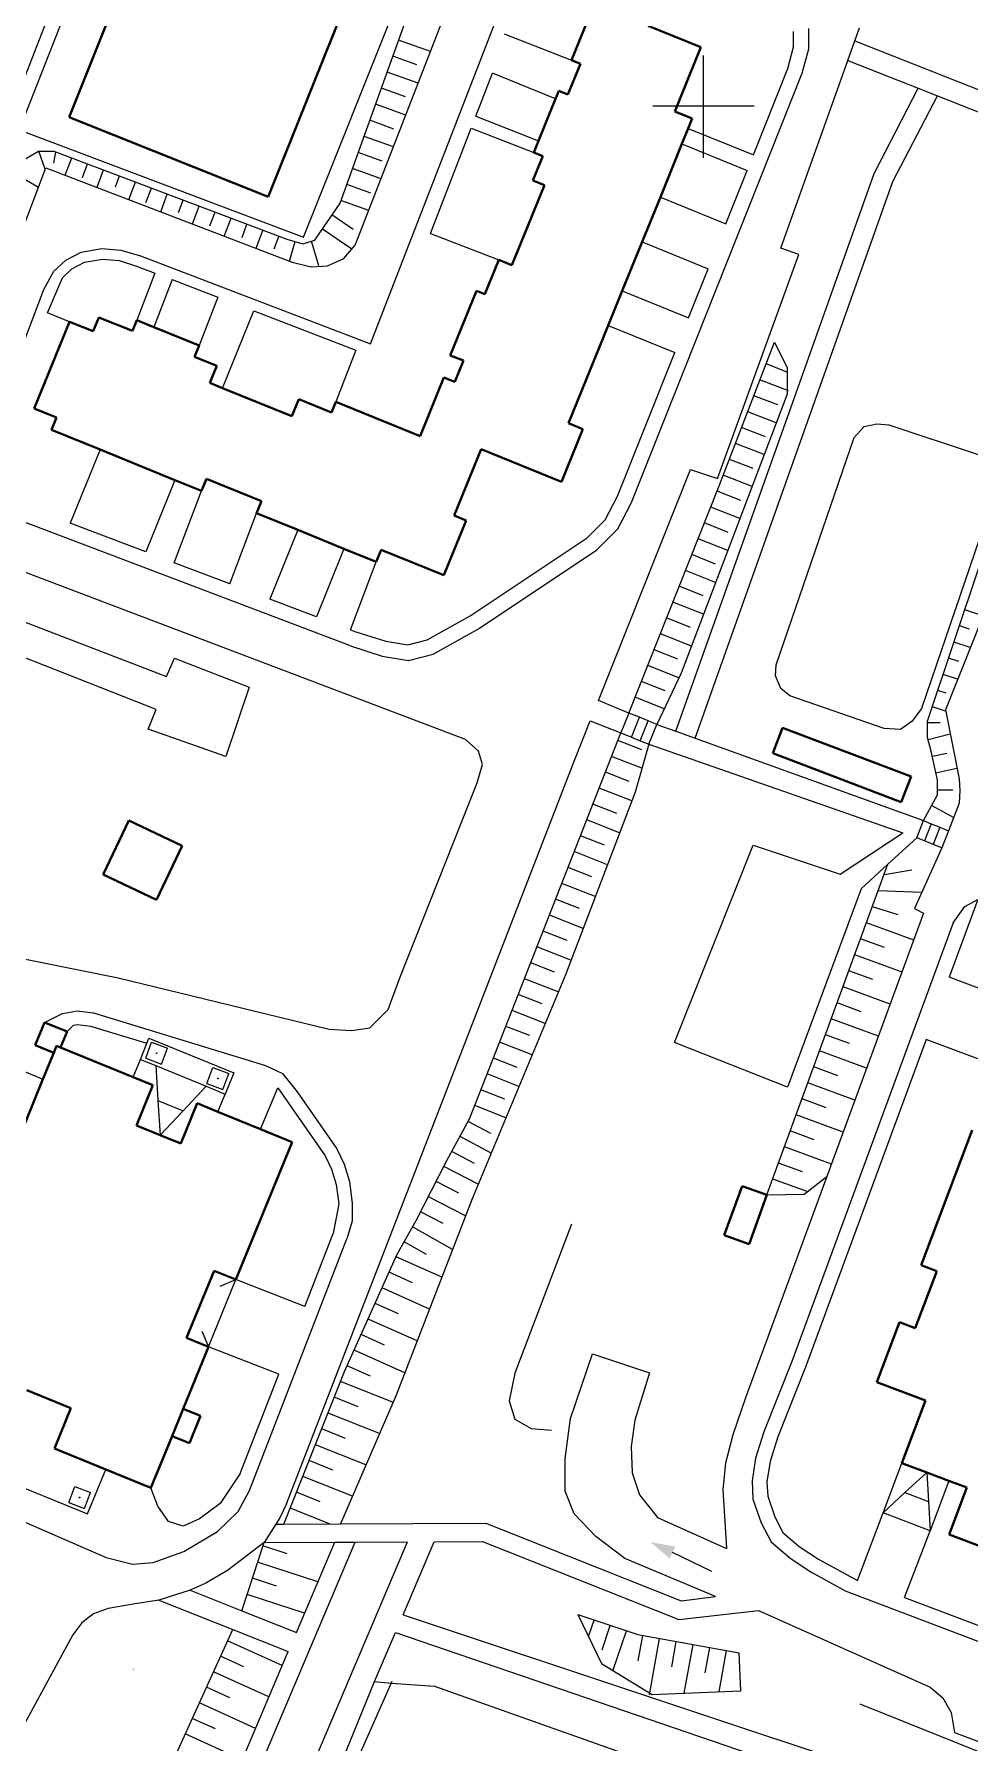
# Model space of a CAD drawing. Extents: x 1000 to 4000, y -5000 to -1000.
# Drawn here: x 1521.5 to 1631.3, y -3991.9 to -3791.5 of the extents above; entities that cross this region are included whole.
import ezdxf

# ---------------------------------------------------------------- set-up
doc = ezdxf.new("R2010")
doc.units = 0
doc.header["$MEASUREMENT"] = 0
for name, color, linetype in [('1', 7, 'CONTINUOUS'), ('11', 7, 'CONTINUOUS'), ('24', 7, 'CONTINUOUS'), ('25', 7, 'CONTINUOUS'), ('37', 7, 'CONTINUOUS'), ('6', 7, 'CONTINUOUS'), ('7', 7, 'CONTINUOUS'), ('СЛОЙ_41', 7, 'CONTINUOUS')]:
    doc.layers.add(name, color=color, linetype=linetype)

msp = doc.modelspace()

# ---------------------------------------------------------------- linework, layer by layer
at = {"layer": '1', "color": 253, "linetype": 'Continuous', "lineweight": 0}
for p, q in [((1600, -3806.06), (1600, -3794.02)), ((1605.96, -3800), (1594.04, -3800))]:
    msp.add_line(p, q, dxfattribs=at)
at = {"layer": '11', "color": 253, "linetype": 'Continuous', "lineweight": 0}
for p, q in [((1505.95, -3833.47), (1525.95, -3782.22)), ((1617.69, -3838.85), (1618.87, -3837.57)), ((1618.87, -3837.57), (1620.35, -3837.25)), ((1620.35, -3837.25), (1621.74, -3837.36)), ((1621.74, -3837.36), (1632.37, -3840.88)), ((1608.55, -3865.52), (1617.69, -3838.85)), ((1634.61, -3844.18), (1625.57, -3870.64)), ((1608.44, -3866.8), (1608.55, -3865.52)), ((1609.08, -3868.29), (1608.44, -3866.8)), ((1610.14, -3869.15), (1609.08, -3868.29)), ((1621.2, -3872.99), (1610.14, -3869.15)), ((1625.57, -3870.64), (1624.5, -3872.13)), ((1623.12, -3873.09), (1621.2, -3872.99)), ((1624.5, -3872.13), (1623.12, -3873.09)), ((1584.41, -3953.89), (1586.96, -3946.32)), ((1586.96, -3946.32), (1593.65, -3948.56)), ((1593.65, -3948.56), (1591.95, -3954.1)), ((1583.77, -3958.58), (1584.41, -3953.89)), ((1591.95, -3954.1), (1591.53, -3957.2)), ((1591.53, -3957.2), (1591.63, -3960.29)), ((1583.77, -3962.42), (1583.77, -3958.58)), ((1591.63, -3960.29), (1592.48, -3962.85)), ((1584.83, -3965.09), (1583.77, -3962.42)), ((1592.48, -3962.85), (1594.61, -3965.51)), ((1587.38, -3967.75), (1584.83, -3965.09)), ((1594.61, -3965.51), (1602.69, -3969.14)), ((1590.79, -3970.31), (1587.38, -3967.75)), ((1601, -3971.86), (1596.37, -3969.64)), ((1601.41, -3974.79), (1590.79, -3970.31)), ((1555.17, -4000), (1561.41, -3984.77)), ((1561.41, -3984.77), (1563.39, -3984.93)), ((1563.39, -3984.93), (1568.42, -3985.31)), ((1568.42, -3985.31), (1610, -4000))]:
    msp.add_line(p, q, dxfattribs=at)
msp.add_solid([(1593.79, -3968.4), (1596.03, -3970.34), (1596.71, -3968.93)], dxfattribs=at)
at = {"layer": '24', "color": 253, "linetype": 'Continuous', "lineweight": 0}
for p, q in [((1553.08, -3815.35), (1571.57, -3768.99)), ((1559.14, -3816.28), (1577.62, -3768.67)), ((1527.36, -3783.16), (1519.71, -3802.77)), ((1560.92, -3827.86), (1578.4, -3782.82)), ((1576.61, -3791.51), (1584.53, -3794.58)), ((1610.56, -3793.01), (1610.56, -3791.24)), ((1612.35, -3793.24), (1612.35, -3790.89)), ((1617.77, -3792.32), (1618.32, -3790.79)), ((1609.9, -3795.56), (1610.56, -3793.01)), ((1611.6, -3796.12), (1612.35, -3793.24)), ((1616.95, -3794.62), (1617.77, -3792.32)), ((1617.77, -3792.32), (1658.86, -3808.51)), ((1605.87, -3805.69), (1609.9, -3795.56)), ((1609.09, -3816.64), (1616.95, -3794.62)), ((1616.95, -3794.62), (1625.21, -3797.88)), ((1573.3, -3801.17), (1575.26, -3796.12)), ((1582.64, -3799.13), (1575.26, -3796.12)), ((1591.54, -3846.46), (1611.6, -3796.12)), ((1620.02, -3807.87), (1625.21, -3797.88)), ((1622.23, -3808.83), (1627.46, -3798.76)), ((1625.21, -3797.88), (1627.46, -3798.76)), ((1627.46, -3798.76), (1650.8, -3807.96)), ((1573.3, -3801.17), (1580.65, -3804.03)), ((1519.71, -3802.77), (1553.08, -3815.35)), ((1567.96, -3814.91), (1572.75, -3802.57)), ((1572.75, -3802.57), (1580.08, -3805.41)), ((1598.22, -3802.59), (1605.87, -3805.69)), ((1597.48, -3804.4), (1605.14, -3807.51)), ((1510.09, -3840.8), (1522.83, -3807.2)), ((1522.83, -3807.2), (1551.74, -3818.28)), ((1602.64, -3813.77), (1605.14, -3807.51)), ((1596.76, -3873.3), (1620.02, -3807.87)), ((1599.02, -3874.11), (1622.23, -3808.83)), ((1594.95, -3810.64), (1602.64, -3813.77)), ((1567.96, -3814.91), (1575.98, -3818.02)), ((1525.16, -3818.06), (1526.97, -3817.1)), ((1526.97, -3817.1), (1529.41, -3816.67)), ((1529.41, -3816.67), (1531.64, -3816.89)), ((1531.64, -3816.89), (1533.94, -3817.52)), ((1533.94, -3817.52), (1560.92, -3827.86)), ((1557.8, -3817.85), (1559.14, -3816.28)), ((1592.81, -3815.91), (1600.54, -3819.05)), ((1601.66, -3843.67), (1611.21, -3817.39)), ((1611.21, -3817.39), (1609.09, -3816.64)), ((1522.6, -3821.47), (1523.78, -3819.34)), ((1523.78, -3819.34), (1525.16, -3818.06)), ((1524.76, -3820.1), (1525.88, -3819.07)), ((1525.88, -3819.07), (1527.37, -3818.27)), ((1527.37, -3818.27), (1529.46, -3817.91)), ((1529.46, -3817.91), (1531.42, -3818.1)), ((1531.42, -3818.1), (1533.48, -3818.73)), ((1533.48, -3818.73), (1535.62, -3819.55)), ((1535.62, -3819.55), (1533.5, -3825.09)), ((1551.74, -3818.28), (1553.97, -3818.81)), ((1553.97, -3818.81), (1555.88, -3818.7)), ((1555.88, -3818.7), (1557.8, -3817.85)), ((1598.24, -3824.82), (1600.54, -3819.05)), ((1516.74, -3836.91), (1522.6, -3821.47)), ((1523.01, -3824.24), (1524.76, -3820.1)), ((1537.63, -3820.32), (1535.49, -3825.9)), ((1537.63, -3820.32), (1542.99, -3822.38)), ((1590.47, -3821.66), (1598.24, -3824.82)), ((1542.99, -3822.38), (1540.81, -3828.06)), ((1525.62, -3825.26), (1523.01, -3824.24)), ((1543.56, -3833.04), (1547.23, -3824)), ((1547.23, -3824), (1559.19, -3828.59)), ((1588.82, -3825.71), (1596.62, -3828.88)), ((1559.19, -3828.59), (1556.86, -3834.66)), ((1589.91, -3845.72), (1596.62, -3828.88)), ((1641.57, -3837.83), (1628.39, -3870.78)), ((1529.2, -3840.27), (1525.69, -3848.9)), ((1537.98, -3843.83), (1534.56, -3852.26)), ((1587.68, -3869.68), (1598.48, -3842.6)), ((1598.48, -3842.6), (1601.66, -3843.67)), ((1537.89, -3853.53), (1541.1, -3845.1)), ((1588.48, -3848.49), (1589.91, -3845.72)), ((1544.41, -3856.01), (1547.56, -3847.72)), ((1589.94, -3849.55), (1591.54, -3846.46)), ((1558.58, -3863.29), (1520.31, -3848.76)), ((1534.56, -3852.26), (1525.69, -3848.9)), ((1552.41, -3849.69), (1549.12, -3857.8)), ((1586.36, -3850.62), (1588.48, -3848.49)), ((1587.5, -3852.01), (1589.94, -3849.55)), ((1572.06, -3874.27), (1511.79, -3851.38)), ((1572.64, -3859.76), (1586.36, -3850.62)), ((1544.41, -3856.01), (1537.89, -3853.53)), ((1557.81, -3851.89), (1554.57, -3859.86)), ((1558.57, -3861.39), (1561.6, -3853.42)), ((1573.58, -3861.28), (1587.5, -3852.01)), ((1510.55, -3856.72), (1537, -3866.88)), ((1554.57, -3859.86), (1549.12, -3857.8)), ((1567.59, -3862.59), (1572.64, -3859.76)), ((1558.57, -3861.39), (1559.21, -3861.63)), ((1559.21, -3861.63), (1562.74, -3862.74)), ((1568.26, -3864.26), (1573.58, -3861.28)), ((1558.58, -3863.29), (1562.31, -3864.48)), ((1562.74, -3862.74), (1565.32, -3863.18)), ((1565.32, -3863.18), (1567.59, -3862.59)), ((1535.77, -3870.73), (1520.08, -3864.57)), ((1537, -3866.88), (1537.93, -3864.73)), ((1537.93, -3864.73), (1546.69, -3868.11)), ((1562.31, -3864.48), (1565.39, -3865.01)), ((1565.39, -3865.01), (1568.26, -3864.26)), ((1546.69, -3868.11), (1543.93, -3876.27)), ((1591.25, -3871.16), (1587.68, -3869.68)), ((1534.85, -3873.04), (1535.77, -3870.73)), ((1628.39, -3870.78), (1629.99, -3878.88)), ((1543.93, -3876.27), (1534.85, -3873.04)), ((1584.9, -3876.63), (1586.72, -3872.08)), ((1586.72, -3872.08), (1590.3, -3873.5)), ((1594.53, -3872.49), (1596.76, -3873.3)), ((1596.76, -3873.3), (1599.02, -3874.11)), ((1573.6, -3875.65), (1572.06, -3874.27)), ((1574.06, -3877.19), (1573.6, -3875.65)), ((1593.58, -3874.83), (1623.39, -3885.23)), ((1599.02, -3874.11), (1625.83, -3883.78)), ((1551.07, -3963.92), (1584.9, -3876.63)), ((1573.44, -3879.34), (1574.06, -3877.19)), ((1564.38, -3902.23), (1573.44, -3879.34)), ((1629.99, -3878.88), (1630.09, -3880.24)), ((1629.99, -3881.74), (1628.77, -3884.96)), ((1630.09, -3880.24), (1629.99, -3881.74)), ((1616.05, -3890.08), (1623.39, -3885.23)), ((1625.02, -3885.8), (1621.64, -3888.9)), ((1596.59, -3909.81), (1605.84, -3886.66)), ((1605.84, -3886.66), (1616.05, -3890.08)), ((1627.96, -3886.98), (1624.78, -3894.1)), ((1621.64, -3888.9), (1618.5, -3891.78)), ((1618.5, -3891.78), (1609.88, -3915.04)), ((1632.18, -3893.02), (1628.82, -3902.14)), ((1629.32, -3895.75), (1630.66, -3893.87)), ((1630.66, -3893.87), (1632.18, -3893.02)), ((1629.32, -3895.75), (1610.37, -3947.22)), ((1625.84, -3894.63), (1614.47, -3925.53)), ((1624.78, -3894.1), (1625.84, -3894.63)), ((1511.52, -3898.22), (1531.31, -3902.23)), ((1531.31, -3902.23), (1556.08, -3908.23)), ((1563, -3905.92), (1564.38, -3902.23)), ((1637.13, -3905.28), (1628.82, -3902.14)), ((1560.85, -3908.08), (1563, -3905.92)), ((1522.67, -3907.44), (1524.79, -3906.41)), ((1524.79, -3906.41), (1526.49, -3906.09)), ((1525.32, -3908.53), (1526.07, -3907.79)), ((1526.07, -3907.79), (1526.55, -3907.7)), ((1526.49, -3906.09), (1528.4, -3906.31)), ((1526.55, -3907.7), (1528.08, -3907.87)), ((1528.08, -3907.87), (1534.69, -3909.89)), ((1528.4, -3906.31), (1548.59, -3912.49)), ((1556.08, -3908.23), (1558.69, -3908.39)), ((1558.69, -3908.39), (1560.85, -3908.08)), ((1609.88, -3915.04), (1596.59, -3909.81)), ((1626.13, -3909.44), (1611.99, -3947.87)), ((1634.38, -3912.55), (1626.13, -3909.44)), ((1520.06, -3913.1), (1522.48, -3914.1)), ((1548.59, -3912.49), (1550.61, -3913.45)), ((1550.61, -3913.45), (1552.31, -3915.58)), ((1548, -3919.96), (1550.04, -3915.11)), ((1550.04, -3915.11), (1555.6, -3923.08)), ((1552.31, -3915.58), (1556.98, -3922.28)), ((1555.6, -3923.08), (1556.35, -3924.67)), ((1556.98, -3922.28), (1557.83, -3924.09)), ((1556.35, -3924.67), (1556.91, -3926.45)), ((1557.83, -3924.09), (1558.47, -3926.11)), ((1614.47, -3925.53), (1604.92, -3951.47)), ((1556.91, -3926.45), (1557.19, -3928.71)), ((1558.47, -3926.11), (1558.79, -3928.67)), ((1557.19, -3928.71), (1556.55, -3932.2)), ((1558.79, -3928.67), (1558.79, -3930.75)), ((1558.79, -3930.75), (1558.15, -3932.82)), ((1546.71, -3962.34), (1558.15, -3932.82)), ((1553.23, -3940.76), (1556.55, -3932.2)), ((1553.23, -3940.76), (1545.13, -3937.62)), ((1550.15, -3948.7), (1541.91, -3945.51)), ((1610.37, -3947.22), (1607.08, -3955.47)), ((1611.99, -3947.87), (1608.73, -3956.05)), ((1545.64, -3960.36), (1550.15, -3948.7)), ((1604.92, -3951.47), (1603.43, -3955.84)), ((1603.43, -3955.84), (1602.58, -3959.14)), ((1607.08, -3955.47), (1606.12, -3958.56)), ((1608.73, -3956.05), (1607.83, -3958.96)), ((1500.09, -3957.25), (1529.92, -3970.21)), ((1602.58, -3959.14), (1602.27, -3962.24)), ((1606.12, -3958.56), (1605.7, -3961.23)), ((1607.83, -3958.96), (1607.45, -3961.32)), ((1535.95, -3964.19), (1535.16, -3962.05)), ((1545.64, -3960.36), (1543.28, -3963.87)), ((1605.7, -3961.23), (1605.8, -3963.36)), ((1607.45, -3961.32), (1607.54, -3963.03)), ((1543.28, -3963.87), (1540.84, -3965.68)), ((1545.41, -3964.83), (1546.71, -3962.34)), ((1551.07, -3963.92), (1550.29, -3965.55)), ((1602.27, -3962.24), (1602.69, -3969.14)), ((1605.8, -3963.36), (1606.76, -3966.14)), ((1607.54, -3963.03), (1608.37, -3965.44)), ((1537.23, -3966), (1535.95, -3964.19)), ((1538.93, -3966.53), (1537.23, -3966)), ((1540.84, -3965.68), (1538.93, -3966.53)), ((1542.96, -3967.17), (1545.41, -3964.83)), ((1550.29, -3965.55), (1549.82, -3966.28)), ((1608.37, -3965.44), (1609.32, -3967.27)), ((1618.06, -3972.91), (1621.07, -3964.98)), ((1539.03, -3969.51), (1542.96, -3967.17)), ((1549.82, -3966.28), (1548.43, -3968.44)), ((1549.82, -3966.28), (1550.76, -3966.28)), ((1550.76, -3966.28), (1557.39, -3966.25)), ((1557.39, -3966.25), (1574.46, -3966.18)), ((1574.46, -3966.18), (1597.4, -3975.3)), ((1606.76, -3966.14), (1607.93, -3968.38)), ((1609.32, -3967.27), (1611.22, -3968.9)), ((1623.61, -3974.9), (1626.59, -3967.07)), ((1535.42, -3970.79), (1539.03, -3969.51)), ((1548.43, -3968.44), (1544.14, -3971.73)), ((1545.72, -4000), (1559.14, -3968.4)), ((1548.43, -3968.44), (1556.72, -3968.41)), ((1551.83, -4000), (1565.26, -3968.37)), ((1552.23, -3978.99), (1556.72, -3968.41)), ((1556.72, -3968.41), (1559.14, -3968.4)), ((1559.14, -3968.4), (1565.26, -3968.37)), ((1564.74, -3976.93), (1568.38, -3968.36)), ((1568.38, -3968.36), (1574.05, -3968.34)), ((1574.05, -3968.34), (1597.1, -3977.5)), ((1607.93, -3968.38), (1610.16, -3970.3)), ((1611.22, -3968.9), (1613.51, -3970.4)), ((1529.92, -3970.21), (1532.98, -3971.01)), ((1532.98, -3971.01), (1535.42, -3970.79)), ((1544.14, -3971.73), (1541.59, -3973.22)), ((1610.16, -3970.3), (1612.61, -3971.9)), ((1612.61, -3971.9), (1616.61, -3974.11)), ((1613.51, -3970.4), (1618.06, -3972.91)), ((1539.77, -3974.05), (1536.07, -3975.2)), ((1541.59, -3973.22), (1539.77, -3974.05)), ((1539.77, -3974.05), (1545.82, -3976.45)), ((1533.09, -3975.67), (1530.12, -3976.21)), ((1536.07, -3975.2), (1533.09, -3975.67)), ((1536.07, -3975.2), (1544.75, -3978.64)), ((1597.4, -3975.3), (1601.41, -3974.79)), ((1616.61, -3974.11), (1661.29, -3991.08)), ((1623.61, -3974.9), (1661.87, -3989.43)), ((1527.05, -3977.88), (1525.99, -3979.27)), ((1528.43, -3976.82), (1527.05, -3977.88)), ((1530.12, -3976.21), (1528.43, -3976.82)), ((1545.82, -3976.45), (1552.23, -3978.99)), ((1564.74, -3976.93), (1634.15, -4000)), ((1597.1, -3977.5), (1606.46, -3976.44)), ((1606.46, -3976.44), (1626.6, -3985.4)), ((1525.99, -3979.27), (1518.13, -3993.76)), ((1544.75, -3978.64), (1551.28, -3981.23)), ((1561.41, -3984.77), (1563.86, -3979.01)), ((1563.86, -3979.01), (1625.35, -4000)), ((1543.31, -4000), (1551.28, -3981.23)), ((1626.6, -3985.4), (1628.09, -3986.68)), ((1628.09, -3986.68), (1629.05, -3988.39)), ((1629.05, -3988.39), (1629.47, -3990.73)), ((1629.47, -3990.73), (1654.09, -4000))]:
    msp.add_line(p, q, dxfattribs=at)
at = {"layer": '25', "color": 253, "linetype": 'Continuous', "lineweight": 0}
for p, q in [((1591.25, -3871.16), (1590.3, -3873.5)), ((1592.49, -3871.66), (1591.25, -3871.16)), ((1591.54, -3874), (1592.49, -3871.66)), ((1593.51, -3872.08), (1592.49, -3871.66)), ((1590.3, -3873.5), (1591.54, -3874)), ((1592.56, -3874.41), (1593.51, -3872.08)), ((1594.53, -3872.49), (1593.51, -3872.08)), ((1593.58, -3874.83), (1594.53, -3872.49)), ((1591.54, -3874), (1592.56, -3874.41)), ((1592.56, -3874.41), (1593.58, -3874.83)), ((1625.02, -3885.8), (1625.83, -3883.78)), ((1625.83, -3883.78), (1626.73, -3884.14)), ((1625.92, -3886.16), (1625.02, -3885.8)), ((1626.73, -3884.14), (1625.92, -3886.16)), ((1626.73, -3884.14), (1627.75, -3884.55)), ((1627.75, -3884.55), (1626.94, -3886.57)), ((1627.75, -3884.55), (1628.77, -3884.96)), ((1628.77, -3884.96), (1627.96, -3886.98)), ((1626.94, -3886.57), (1625.92, -3886.16)), ((1627.96, -3886.98), (1626.94, -3886.57))]:
    msp.add_line(p, q, dxfattribs=at)
at = {"layer": '37', "color": 253, "linetype": 'Continuous', "lineweight": 0}
for p, q in [((1557.36, -3811.34), (1565.72, -3788.06)), ((1567.96, -3793.57), (1564.23, -3792.23)), ((1566.37, -3795.13), (1563.55, -3794.12)), ((1566.51, -3797.3), (1562.87, -3796)), ((1565.02, -3798.89), (1562.2, -3797.88)), ((1563.67, -3802.66), (1560.84, -3801.64)), ((1565.06, -3801.03), (1561.52, -3799.76)), ((1563.61, -3804.76), (1560.17, -3803.53)), ((1520.27, -3806.22), (1521.97, -3805.26)), ((1521.97, -3805.26), (1523.78, -3805.26)), ((1522.76, -3807.39), (1522, -3805.26)), ((1523.77, -3806.66), (1523.98, -3805.34)), ((1523.78, -3805.26), (1551.09, -3815.6)), ((1562.31, -3806.42), (1559.49, -3805.41)), ((1525.09, -3808.06), (1525.86, -3806.05)), ((1527.13, -3808.33), (1527.73, -3806.76)), ((1528.83, -3809.49), (1529.6, -3807.46)), ((1562.17, -3808.49), (1558.81, -3807.29)), ((1521.95, -3809.51), (1519.16, -3807.89)), ((1530.99, -3809.43), (1531.47, -3808.17)), ((1532.56, -3810.93), (1533.34, -3808.88)), ((1534.57, -3811.27), (1535.21, -3809.59)), ((1560.96, -3810.19), (1558.14, -3809.17)), ((1536.3, -3812.36), (1537.08, -3810.3)), ((1538.39, -3812.47), (1538.95, -3811.01)), ((1540.03, -3813.79), (1540.82, -3811.71)), ((1554.38, -3815.71), (1557.36, -3811.34)), ((1560.72, -3812.22), (1557.46, -3811.05)), ((1542.08, -3814.03), (1542.69, -3812.42)), ((1543.77, -3815.22), (1544.56, -3813.13)), ((1558.88, -3814.43), (1556.4, -3812.74)), ((1545.85, -3815.37), (1546.43, -3813.84)), ((1547.5, -3816.65), (1548.3, -3814.55)), ((1549.62, -3816.7), (1550.17, -3815.25)), ((1551.09, -3815.6), (1553, -3816.13)), ((1553, -3816.13), (1554.38, -3815.71)), ((1558.74, -3816.75), (1555.28, -3814.39)), ((1551.43, -3818.16), (1552.07, -3815.87)), ((1554.88, -3818.7), (1553.99, -3815.83)), ((1601.85, -3844.5), (1608.33, -3827.67)), ((1608.33, -3827.67), (1609.82, -3830.66)), ((1626.29, -3872.12), (1640.75, -3828.85)), ((1609.82, -3831.17), (1607.35, -3830.22)), ((1609.82, -3830.66), (1609.82, -3833.75)), ((1609.82, -3833.75), (1597.38, -3866.48)), ((1609.97, -3833.37), (1606.63, -3832.08)), ((1608.55, -3837.11), (1605.2, -3835.82)), ((1608.71, -3835.03), (1605.91, -3833.95)), ((1607.28, -3838.76), (1604.48, -3837.68)), ((1607.13, -3840.85), (1603.76, -3839.55)), ((1605.84, -3842.49), (1603.04, -3841.41)), ((1605.71, -3844.58), (1602.32, -3843.28)), ((1591.25, -3871.16), (1601.85, -3844.5)), ((1604.38, -3846.25), (1601.6, -3845.14)), ((1604.27, -3848.36), (1600.86, -3847)), ((1602.9, -3849.97), (1600.12, -3848.86)), ((1602.85, -3852.1), (1599.38, -3850.72)), ((1601.43, -3853.69), (1598.64, -3852.58)), ((1601.43, -3855.84), (1597.9, -3854.44)), ((1599.95, -3857.4), (1597.16, -3856.29)), ((1600.01, -3859.58), (1596.42, -3858.15)), ((1632.8, -3859.76), (1630.66, -3859.04)), ((1598.59, -3863.32), (1594.94, -3861.87)), ((1598.47, -3861.12), (1595.68, -3860.01)), ((1631.22, -3861.34), (1630.03, -3860.94)), ((1596.99, -3864.84), (1594.2, -3863.73)), ((1631.31, -3863.48), (1629.39, -3862.84)), ((1597.12, -3867.04), (1593.46, -3865.59)), ((1629.96, -3865.13), (1628.76, -3864.73)), ((1595.51, -3868.55), (1592.73, -3867.45)), ((1597.38, -3866.48), (1594.53, -3872.49)), ((1629.83, -3867.2), (1628.13, -3866.63)), ((1595.4, -3870.66), (1591.99, -3869.3)), ((1628.47, -3868.85), (1627.49, -3868.53)), ((1628.42, -3870.94), (1626.86, -3870.42)), ((1574.15, -3914.69), (1590.3, -3873.5)), ((1626.29, -3874.04), (1626.29, -3872.12)), ((1627.78, -3872.33), (1626.29, -3872.33)), ((1628.95, -3873.63), (1626.37, -3874.32)), ((1592.75, -3875.48), (1589.95, -3874.39)), ((1593.58, -3874.83), (1591.98, -3880.43)), ((1626.72, -3875.64), (1626.29, -3874.04)), ((1627.46, -3879.05), (1626.72, -3875.64)), ((1628.55, -3875.89), (1626.85, -3876.26)), ((1592.78, -3877.64), (1589.22, -3876.25)), ((1629.75, -3877.68), (1627.28, -3878.21)), ((1591.29, -3879.21), (1588.49, -3878.11)), ((1627.46, -3880.76), (1627.46, -3879.05)), ((1591.98, -3880.43), (1583.79, -3901.88)), ((1589.83, -3882.93), (1587.03, -3881.84)), ((1591.58, -3881.47), (1587.76, -3879.97)), ((1625.83, -3883.78), (1627.46, -3880.76)), ((1629.27, -3880.19), (1627.46, -3880.19)), ((1590.15, -3885.21), (1586.3, -3883.7)), ((1629.36, -3883.41), (1626.78, -3882.02)), ((1588.37, -3886.66), (1585.57, -3885.56)), ((1588.73, -3888.95), (1584.84, -3887.42)), ((1586.91, -3890.38), (1584.11, -3889.28)), ((1607.44, -3927.69), (1621.64, -3888.9)), ((1624.45, -3889.61), (1621.19, -3890.13)), ((1587.3, -3892.68), (1583.38, -3891.15)), ((1585.45, -3894.1), (1582.65, -3893.01)), ((1622.86, -3894.84), (1619.82, -3893.89)), ((1625.62, -3892.21), (1620.51, -3892.01)), ((1585.88, -3896.42), (1581.92, -3894.87)), ((1624.68, -3897.8), (1619.13, -3895.77)), ((1583.99, -3897.83), (1581.19, -3896.73)), ((1621.26, -3898.68), (1618.44, -3897.64)), ((1584.45, -3900.16), (1580.46, -3898.59)), ((1623.3, -3901.55), (1617.76, -3899.52)), ((1583.79, -3901.88), (1572.85, -3928.14)), ((1582.53, -3901.55), (1579.73, -3900.46)), ((1619.88, -3902.43), (1617.07, -3901.4)), ((1582.96, -3903.87), (1579, -3902.32)), ((1621.91, -3905.3), (1616.38, -3903.28)), ((1581.07, -3905.28), (1578.27, -3904.18)), ((1618.51, -3906.19), (1615.69, -3905.16)), ((1579.61, -3909), (1576.81, -3907.91)), ((1581.42, -3907.57), (1577.54, -3906.04)), ((1620.53, -3909.06), (1615, -3907.03)), ((1579.88, -3911.26), (1576.08, -3909.77)), ((1617.13, -3909.94), (1614.32, -3908.91)), ((1578.15, -3912.72), (1575.35, -3911.63)), ((1619.15, -3912.81), (1613.63, -3910.79)), ((1578.35, -3914.95), (1574.62, -3913.49)), ((1615.76, -3913.7), (1612.94, -3912.67)), ((1572.56, -3918.75), (1574.15, -3914.69)), ((1576.68, -3916.45), (1573.89, -3915.35)), ((1617.77, -3916.57), (1612.25, -3914.55)), ((1576.81, -3918.65), (1573.16, -3917.21)), ((1614.38, -3917.46), (1611.57, -3916.43)), ((1569.9, -3923.65), (1572.56, -3918.75)), ((1575.03, -3920.49), (1572.39, -3919.06)), ((1616.39, -3920.32), (1610.88, -3918.3)), ((1575.08, -3922.79), (1571.43, -3920.82)), ((1613.01, -3921.21), (1610.19, -3920.18)), ((1566.28, -3930.69), (1569.9, -3923.65)), ((1573.12, -3924), (1570.48, -3922.57)), ((1611.63, -3924.97), (1608.81, -3923.94)), ((1615.01, -3924.07), (1609.5, -3922.06)), ((1573.57, -3926.41), (1569.55, -3924.34)), ((1612.17, -3927.3), (1608.13, -3925.82)), ((1611.8, -3927.59), (1614.47, -3925.53)), ((1572.08, -3930.14), (1567.72, -3927.9)), ((1571.3, -3927.49), (1568.63, -3926.12)), ((1607.44, -3927.69), (1611.8, -3927.59)), ((1572.85, -3928.14), (1563.94, -3951.17)), ((1569.47, -3931.05), (1566.8, -3929.68)), ((1564.05, -3934.64), (1566.28, -3930.69)), ((1570.55, -3934.09), (1565.86, -3931.44)), ((1584.53, -3931.11), (1577.86, -3948.59)), ((1567.48, -3934.66), (1564.87, -3933.18)), ((1557.88, -3948.39), (1564.05, -3934.64)), ((1569.29, -3937.34), (1563.92, -3934.93)), ((1565.84, -3937.99), (1563.1, -3936.76)), ((1567.84, -3941.08), (1562.28, -3938.59)), ((1564.2, -3941.64), (1561.46, -3940.41)), ((1566.4, -3944.81), (1560.64, -3942.24)), ((1564.95, -3948.55), (1559.01, -3945.89)), ((1562.56, -3945.29), (1559.83, -3944.06)), ((1560.93, -3948.94), (1558.19, -3947.71)), ((1550.76, -3966.28), (1557.88, -3948.39)), ((1563.61, -3952.02), (1557.42, -3949.56)), ((1577.86, -3948.59), (1577.21, -3951.82)), ((1559.47, -3952.52), (1556.68, -3951.41)), ((1563.94, -3951.17), (1557.39, -3966.25)), ((1577.21, -3951.82), (1577.86, -3953.98)), ((1561.98, -3955.68), (1555.94, -3953.27)), ((1577.86, -3953.98), (1579.79, -3955.06)), ((1557.99, -3956.24), (1555.2, -3955.13)), ((1579.79, -3955.06), (1582.16, -3955.28)), ((1560.39, -3959.35), (1554.46, -3956.99)), ((1556.51, -3959.96), (1553.72, -3958.85)), ((1558.8, -3963.02), (1552.98, -3960.7)), ((1555.03, -3963.67), (1552.24, -3962.56)), ((1556.11, -3966.26), (1551.5, -3964.42)), ((1545.82, -3976.45), (1548.43, -3968.44)), ((1551.15, -3969.78), (1548.3, -3968.85)), ((1554.75, -3973.05), (1547.68, -3970.75)), ((1549.91, -3973.58), (1547.06, -3972.65)), ((1553.18, -3976.75), (1546.44, -3974.55)), ((1585.26, -3976.91), (1592.28, -3979.25)), ((1585.26, -3976.91), (1588.03, -3982.66)), ((1586.5, -3979.49), (1587.16, -3977.54)), ((1535.05, -4000), (1544.75, -3978.64)), ((1550.57, -3982.89), (1544.15, -3979.97)), ((1588.1, -3981.02), (1589.06, -3978.17)), ((1589.38, -3983.49), (1590.95, -3978.81)), ((1592.28, -3979.25), (1604.18, -3981.38)), ((1592.34, -3982.31), (1592.87, -3979.36)), ((1593.66, -3986.3), (1594.84, -3979.71)), ((1596.28, -3983.02), (1596.81, -3980.06)), ((1546.05, -3983.03), (1543.32, -3981.79)), ((1597.75, -3986.13), (1598.78, -3980.41)), ((1600.21, -3983.72), (1600.74, -3980.77)), ((1601.85, -3985.97), (1602.71, -3981.12)), ((1604.4, -3985.86), (1604.18, -3981.38)), ((1549.01, -3986.57), (1542.49, -3983.61)), ((1588.03, -3982.66), (1593.98, -3986.29)), ((1544.4, -3986.68), (1541.67, -3985.43)), ((1556.69, -4000), (1563.48, -3984.72)), ((1593.98, -3986.29), (1604.4, -3985.86)), ((1547.44, -3990.26), (1540.84, -3987.26)), ((1618.35, -3987.37), (1649.86, -4000)), ((1542.74, -3990.32), (1540.01, -3989.08)), ((1545.88, -3993.94), (1539.18, -3990.9))]:
    msp.add_line(p, q, dxfattribs=at)
at = {"layer": '6', "color": 253, "linetype": 'Continuous', "lineweight": 40}
for p, q in [((1525.55, -3801.26), (1539.84, -3765.49)), ((1563.22, -3774.83), (1548.93, -3810.6)), ((1586.91, -3788.72), (1584.53, -3794.58)), ((1599.69, -3793.05), (1593.51, -3790.54)), ((1596.62, -3800.59), (1599.69, -3793.05)), ((1585.57, -3795), (1584.1, -3798.61)), ((1584.53, -3794.58), (1585.57, -3795)), ((1582.64, -3799.13), (1580.65, -3804.03)), ((1583.03, -3798.18), (1582.64, -3799.13)), ((1584.1, -3798.61), (1583.03, -3798.18)), ((1548.93, -3810.6), (1525.55, -3801.26)), ((1598.69, -3801.43), (1596.62, -3800.59)), ((1598.22, -3802.59), (1598.69, -3801.43)), ((1597.48, -3804.4), (1598.22, -3802.59)), ((1580.65, -3804.03), (1580.08, -3805.41)), ((1580.08, -3805.41), (1581.15, -3805.85)), ((1594.95, -3810.64), (1597.48, -3804.4)), ((1581.15, -3805.85), (1579.98, -3808.71)), ((1581.34, -3809.26), (1577.53, -3818.65)), ((1579.98, -3808.71), (1581.34, -3809.26)), ((1592.81, -3815.91), (1594.95, -3810.64)), ((1590.47, -3821.66), (1592.81, -3815.91)), ((1575.98, -3818.02), (1574.35, -3822.04)), ((1577.53, -3818.65), (1575.98, -3818.02)), ((1573.37, -3821.64), (1570.29, -3829.21)), ((1574.35, -3822.04), (1573.37, -3821.64)), ((1588.82, -3825.71), (1590.47, -3821.66)), ((1525.62, -3825.26), (1521.47, -3835.46)), ((1528.39, -3826.38), (1525.62, -3825.26)), ((1529.05, -3824.75), (1528.39, -3826.38)), ((1532.98, -3826.34), (1529.05, -3824.75)), ((1533.5, -3825.09), (1532.98, -3826.34)), ((1535.49, -3825.9), (1533.5, -3825.09)), ((1584.16, -3837.17), (1588.82, -3825.71)), ((1540.81, -3828.06), (1535.49, -3825.9)), ((1540.28, -3829.39), (1540.81, -3828.06)), ((1542.89, -3830.45), (1540.28, -3829.39)), ((1570.29, -3829.21), (1571.83, -3829.83)), ((1542.08, -3832.44), (1542.89, -3830.45)), ((1569.55, -3831.79), (1566.74, -3838.68)), ((1570.82, -3832.31), (1569.55, -3831.79)), ((1571.83, -3829.83), (1570.82, -3832.31)), ((1543.56, -3833.04), (1542.08, -3832.44)), ((1551.71, -3836.35), (1543.56, -3833.04)), ((1521.47, -3835.46), (1524.06, -3836.51)), ((1552.52, -3834.36), (1551.71, -3836.35)), ((1556.35, -3835.91), (1552.52, -3834.36)), ((1556.86, -3834.66), (1556.35, -3835.91)), ((1566.74, -3838.68), (1556.86, -3834.66)), ((1523.48, -3837.94), (1524.06, -3836.51)), ((1585.84, -3837.85), (1584.16, -3837.17)), ((1529.2, -3840.27), (1523.48, -3837.94)), ((1583.32, -3844.05), (1585.84, -3837.85)), ((1537.98, -3843.83), (1529.2, -3840.27)), ((1570.76, -3848), (1573.92, -3840.23)), ((1573.92, -3840.23), (1583.32, -3844.05)), ((1541.1, -3845.1), (1537.98, -3843.83)), ((1541.68, -3843.68), (1541.1, -3845.1)), ((1541.68, -3843.68), (1548.14, -3846.3)), ((1548.14, -3846.3), (1547.56, -3847.72)), ((1552.41, -3849.69), (1547.56, -3847.72)), ((1557.81, -3851.89), (1552.41, -3849.69)), ((1569.53, -3854.99), (1572.14, -3848.56)), ((1572.14, -3848.56), (1570.76, -3848)), ((1561.6, -3853.42), (1557.81, -3851.89)), ((1562.17, -3852.01), (1561.6, -3853.42)), ((1562.17, -3852.01), (1569.53, -3854.99)), ((1608.15, -3875.88), (1609.29, -3872.88)), ((1609.29, -3872.88), (1624.37, -3878.62)), ((1623.22, -3881.62), (1608.15, -3875.88)), ((1624.37, -3878.62), (1623.22, -3881.62)), ((1529.57, -3890.09), (1532.57, -3883.77)), ((1532.57, -3883.77), (1538.81, -3886.74)), ((1538.81, -3886.74), (1535.8, -3893.06)), ((1535.8, -3893.06), (1529.57, -3890.09)), ((1522.67, -3907.44), (1521.58, -3910.11)), ((1525.32, -3908.53), (1522.67, -3907.44)), ((1524.56, -3910.39), (1525.32, -3908.53)), ((1523.75, -3911), (1521.58, -3910.11)), ((1523.75, -3911), (1522.48, -3914.1)), ((1524.08, -3910.2), (1523.75, -3911)), ((1524.56, -3910.39), (1524.08, -3910.2)), ((1533.07, -3913.86), (1524.56, -3910.39)), ((1535.4, -3914.82), (1533.07, -3913.86)), ((1522.48, -3914.1), (1517.29, -3926.82)), ((1535.4, -3914.82), (1533.47, -3919.54)), ((1540.59, -3916.93), (1538.66, -3921.66)), ((1543.02, -3917.93), (1540.59, -3916.93)), ((1548, -3919.96), (1543.02, -3917.93)), ((1536.24, -3920.67), (1533.47, -3919.54)), ((1551.72, -3921.48), (1548, -3919.96)), ((1538.66, -3921.66), (1536.24, -3920.67)), ((1545.13, -3937.62), (1551.72, -3921.48)), ((1631.53, -3920.09), (1625.54, -3935.93)), ((1602.44, -3932.39), (1604.53, -3926.64)), ((1604.53, -3926.64), (1607.44, -3927.69)), ((1607.44, -3927.69), (1605.35, -3933.44)), ((1605.35, -3933.44), (1602.44, -3932.39)), ((1625.54, -3935.93), (1627.39, -3936.63)), ((1539.35, -3944.46), (1542.57, -3936.58)), ((1545.13, -3937.62), (1542.57, -3936.58)), ((1627.39, -3936.63), (1624.86, -3943.31)), ((1623.02, -3942.61), (1620.36, -3949.64)), ((1623.02, -3942.61), (1624.86, -3943.31)), ((1538.94, -3952.78), (1541.91, -3945.51)), ((1541.91, -3945.51), (1539.35, -3944.46)), ((1620.36, -3949.64), (1626.05, -3951.79)), ((1520.61, -3950.6), (1525.76, -3952.7)), ((1626.05, -3951.79), (1623.28, -3959.13)), ((1523.83, -3957.43), (1525.76, -3952.7)), ((1537.64, -3955.98), (1538.94, -3952.78)), ((1538.94, -3952.78), (1540.97, -3953.6)), ((1539.67, -3956.81), (1540.97, -3953.6)), ((1535.16, -3962.05), (1537.64, -3955.98)), ((1537.64, -3955.98), (1539.67, -3956.81)), ((1523.83, -3957.43), (1529.86, -3959.89)), ((1529.86, -3959.89), (1535.16, -3962.05)), ((1623.28, -3959.13), (1626.2, -3960.23)), ((1626.2, -3960.23), (1628.8, -3961.21)), ((1628.8, -3961.21), (1630.9, -3962.01)), ((1630.9, -3962.01), (1628.82, -3967.5)), ((1628.82, -3967.5), (1635.43, -3970))]:
    msp.add_line(p, q, dxfattribs=at)
at = {"layer": '7', "color": 253, "linetype": 'Continuous', "lineweight": 0}
for p, q in [((1533.92, -3911.78), (1534.93, -3909.31)), ((1534.54, -3911.64), (1535.24, -3909.77)), ((1534.93, -3909.31), (1544.88, -3913.37)), ((1535.24, -3909.77), (1537.12, -3910.48)), ((1533.07, -3913.86), (1533.92, -3911.78)), ((1533.92, -3911.78), (1535.73, -3912.52)), ((1534.54, -3911.64), (1536.41, -3912.35)), ((1536.41, -3912.35), (1537.12, -3910.48)), ((1535.73, -3912.52), (1541.64, -3914.94)), ((1535.73, -3912.52), (1535.98, -3916.6)), ((1541.73, -3914.6), (1542.43, -3912.73)), ((1542.43, -3912.73), (1544.3, -3913.43)), ((1543.6, -3915.3), (1544.3, -3913.43)), ((1544.88, -3913.37), (1543.87, -3915.85)), ((1538.94, -3917.8), (1541.64, -3914.94)), ((1541.64, -3914.94), (1543.87, -3915.85)), ((1541.73, -3914.6), (1543.6, -3915.3)), ((1543.02, -3917.93), (1543.87, -3915.85)), ((1535.98, -3916.6), (1538.94, -3917.8)), ((1535.98, -3916.6), (1536.24, -3920.67)), ((1536.24, -3920.67), (1538.94, -3917.8)), ((1536.24, -3920.67), (1536.24, -3920.67)), ((1541.91, -3945.51), (1545.13, -3937.62)), ((1543.29, -3938.4), (1545.13, -3937.62)), ((1541.14, -3943.66), (1541.91, -3945.51)), ((1510.57, -3958.1), (1527.73, -3965.1)), ((1527.73, -3965.1), (1529.86, -3959.89)), ((1621.07, -3964.98), (1623.28, -3959.13)), ((1525.51, -3963.76), (1526.21, -3961.89)), ((1526.21, -3961.89), (1528.08, -3962.59)), ((1623.63, -3962.6), (1626.2, -3960.23)), ((1626.2, -3960.23), (1626.39, -3963.65)), ((1626.2, -3960.23), (1626.2, -3960.23)), ((1628.8, -3961.21), (1626.59, -3967.07)), ((1525.51, -3963.76), (1527.38, -3964.47)), ((1527.38, -3964.47), (1528.08, -3962.59)), ((1621.07, -3964.98), (1623.63, -3962.6)), ((1623.63, -3962.6), (1626.39, -3963.65)), ((1626.39, -3963.65), (1626.59, -3967.07)), ((1626.59, -3967.07), (1621.07, -3964.98))]:
    msp.add_line(p, q, dxfattribs=at)
for centre in [(1535.83, -3911.06), (1543.02, -3914.02), (1526.79, -3963.18)]:
    msp.add_ellipse(centre, major_axis=(0.029, 0.029), ratio=1, start_param=5.138167, end_param=11.421352, dxfattribs=at)
at = {"layer": 'СЛОЙ_41', "color": 253, "linetype": 'Continuous', "lineweight": 0}
for points in [[(1533.11, -3983.36), (1533.1, -3983.31), (1533.11, -3983.29)], [(1533.1, -3983.35), (1533.1, -3983.33), (1533.1, -3983.31)], [(1533.1, -3983.35), (1533.1, -3983.31), (1533.11, -3983.36)], [(1533.12, -3983.38), (1533.11, -3983.29), (1533.12, -3983.27)], [(1533.11, -3983.36), (1533.11, -3983.29), (1533.12, -3983.38)], [(1533.13, -3983.4), (1533.12, -3983.27), (1533.13, -3983.26)], [(1533.12, -3983.38), (1533.12, -3983.27), (1533.13, -3983.4)], [(1533.14, -3983.41), (1533.13, -3983.26), (1533.14, -3983.25)], [(1533.13, -3983.4), (1533.13, -3983.26), (1533.14, -3983.41)], [(1533.16, -3983.42), (1533.14, -3983.25), (1533.16, -3983.24)], [(1533.14, -3983.41), (1533.14, -3983.25), (1533.16, -3983.42)]]:
    msp.add_solid(points, dxfattribs=at)

doc.saveas('drawing.dxf')
